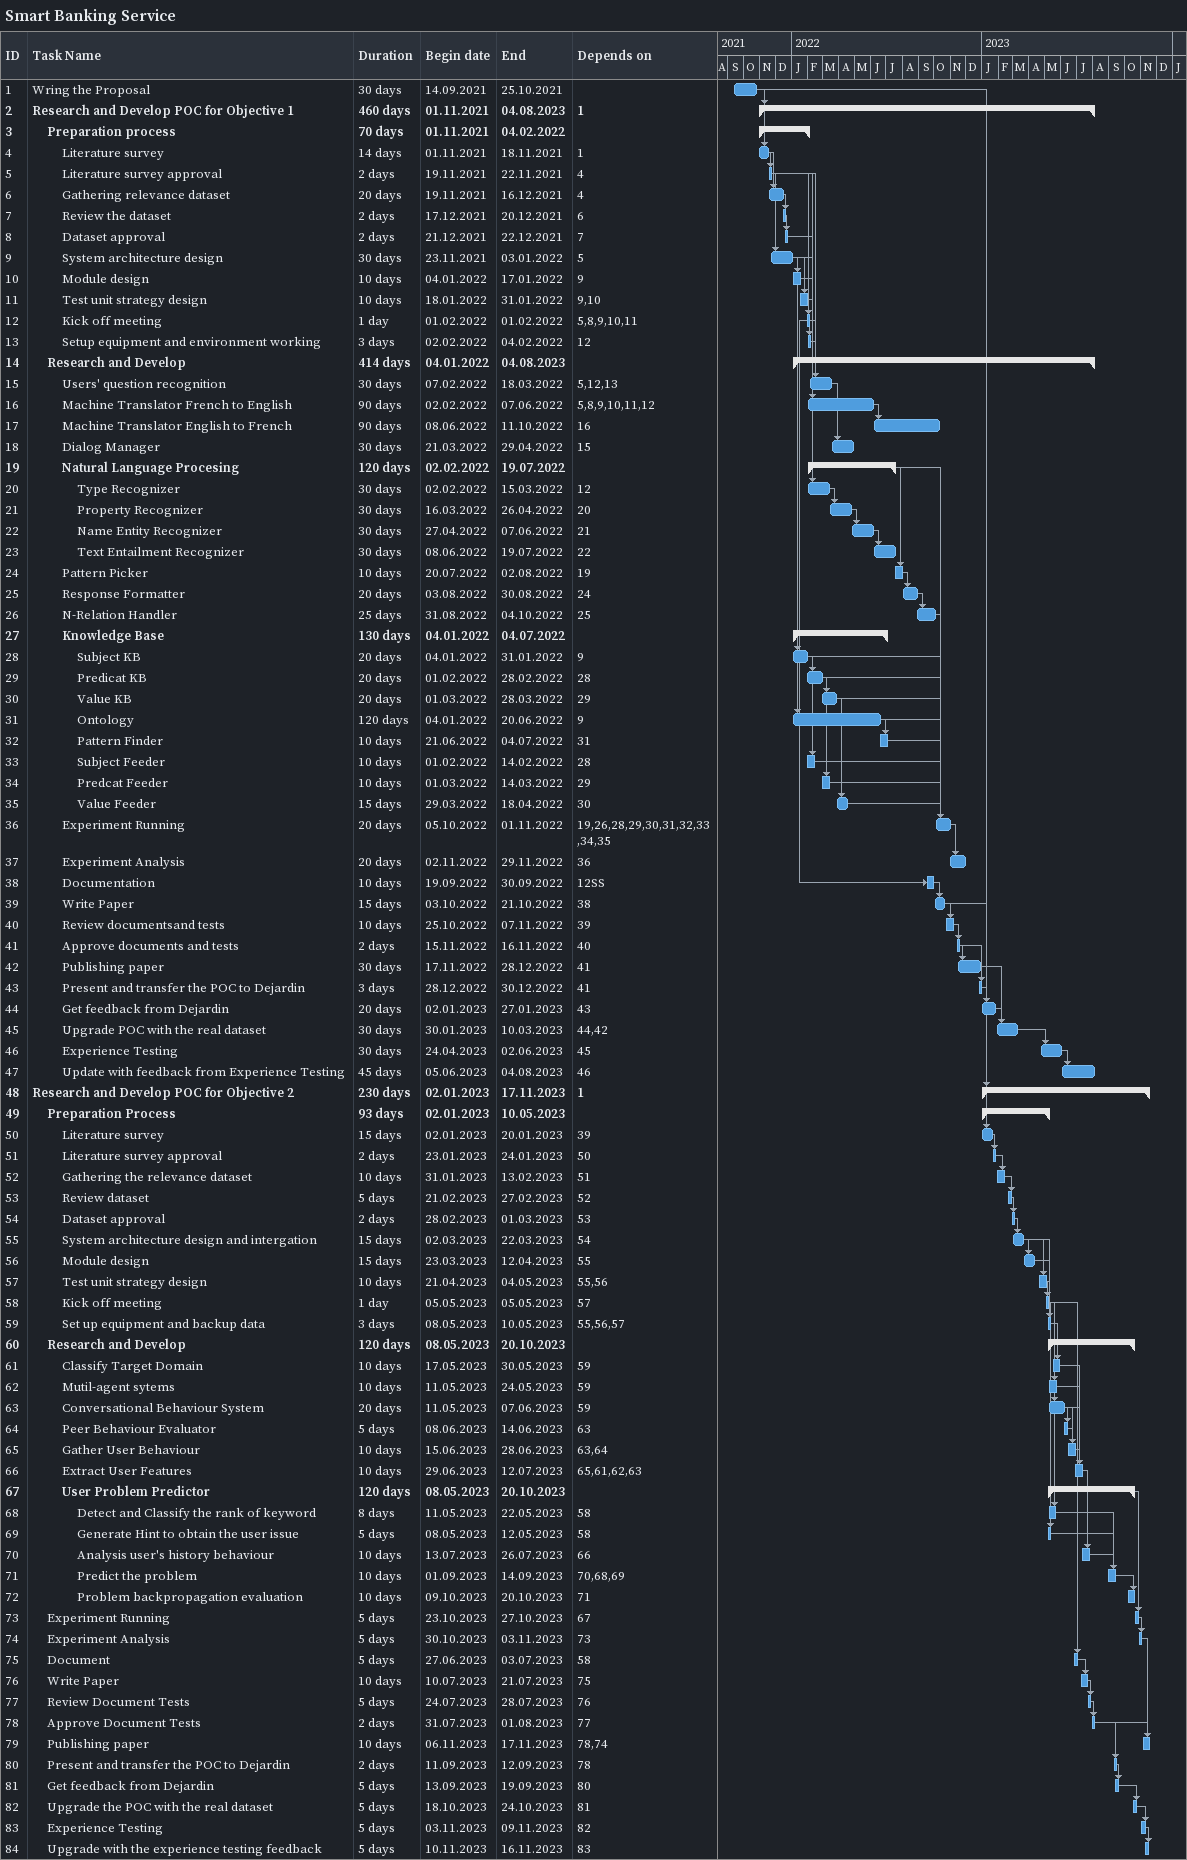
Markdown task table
Smart Banking Service

| ID | Level | Task | Duration | Start | Finish | Predecessors |
|---|---|---|---|---|---|---|
| 1 | 1 | Wring the Proposal | 30d | 2021-09-14 | 2021-10-25 |  |
| 2 | 1 | **Research and Develop POC for Objective 1** | 460d | 2021-11-01 | 2023-08-04 | 1 |
| 3 | 2 | **Preparation process** | 70d | 2021-11-01 | 2022-02-04 |  |
| 4 | 3 | Literature survey | 14d | 2021-11-01 | 2021-11-18 | 1 |
| 5 | 3 | Literature survey approval | 2d | 2021-11-19 | 2021-11-22 | 4 |
| 6 | 3 | Gathering relevance dataset | 20d | 2021-11-19 | 2021-12-16 | 4 |
| 7 | 3 | Review the dataset | 2d | 2021-12-17 | 2021-12-20 | 6 |
| 8 | 3 | Dataset approval | 2d | 2021-12-21 | 2021-12-22 | 7 |
| 9 | 3 | System architecture design | 30d | 2021-11-23 | 2022-01-03 | 5 |
| 10 | 3 | Module design | 10d | 2022-01-04 | 2022-01-17 | 9 |
| 11 | 3 | Test unit strategy design | 10d | 2022-01-18 | 2022-01-31 | 9, 10 |
| 12 | 3 | Kick off meeting | 1d | 2022-02-01 | 2022-02-01 | 5, 8, 9, 10, 11 |
| 13 | 3 | Setup equipment and environment working | 3d | 2022-02-02 | 2022-02-04 | 12 |
| 14 | 2 | **Research and Develop** | 414d | 2022-01-04 | 2023-08-04 |  |
| 15 | 3 | Users' question recognition | 30d | 2022-02-07 | 2022-03-18 | 5, 12, 13 |
| 16 | 3 | Machine Translator French to English | 90d | 2022-02-02 | 2022-06-07 | 5, 8, 9, 10, 11, 12 |
| 17 | 3 | Machine Translator English to French | 90d | 2022-06-08 | 2022-10-11 | 16 |
| 18 | 3 | Dialog Manager | 30d | 2022-03-21 | 2022-04-29 | 15 |
| 19 | 3 | **Natural Language Procesing** | 120d | 2022-02-02 | 2022-07-19 |  |
| 20 | 4 | Type Recognizer | 30d | 2022-02-02 | 2022-03-15 | 12 |
| 21 | 4 | Property Recognizer | 30d | 2022-03-16 | 2022-04-26 | 20 |
| 22 | 4 | Name Entity Recognizer | 30d | 2022-04-27 | 2022-06-07 | 21 |
| 23 | 4 | Text Entailment Recognizer | 30d | 2022-06-08 | 2022-07-19 | 22 |
| 24 | 3 | Pattern Picker | 10d | 2022-07-20 | 2022-08-02 | 19 |
| 25 | 3 | Response Formatter | 20d | 2022-08-03 | 2022-08-30 | 24 |
| 26 | 3 | N-Relation Handler | 25d | 2022-08-31 | 2022-10-04 | 25 |
| 27 | 3 | **Knowledge Base** | 130d | 2022-01-04 | 2022-07-04 |  |
| 28 | 4 | Subject KB | 20d | 2022-01-04 | 2022-01-31 | 9 |
| 29 | 4 | Predicat KB | 20d | 2022-02-01 | 2022-02-28 | 28 |
| 30 | 4 | Value KB | 20d | 2022-03-01 | 2022-03-28 | 29 |
| 31 | 4 | Ontology | 120d | 2022-01-04 | 2022-06-20 | 9 |
| 32 | 4 | Pattern Finder | 10d | 2022-06-21 | 2022-07-04 | 31 |
| 33 | 4 | Subject Feeder | 10d | 2022-02-01 | 2022-02-14 | 28 |
| 34 | 4 | Predcat Feeder | 10d | 2022-03-01 | 2022-03-14 | 29 |
| 35 | 4 | Value Feeder | 15d | 2022-03-29 | 2022-04-18 | 30 |
| 36 | 3 | Experiment Running | 20d | 2022-10-05 | 2022-11-01 | 19, 26, 28, 29, 30, 31, 32, 33, 34, 35 |
| 37 | 3 | Experiment Analysis | 20d | 2022-11-02 | 2022-11-29 | 36 |
| 38 | 3 | Documentation | 10d | 2022-09-19 | 2022-09-30 | 12SS |
| 39 | 3 | Write Paper | 15d | 2022-10-03 | 2022-10-21 | 38 |
| 40 | 3 | Review documentsand tests | 10d | 2022-10-25 | 2022-11-07 | 39 |
| 41 | 3 | Approve documents and tests | 2d | 2022-11-15 | 2022-11-16 | 40 |
| 42 | 3 | Publishing paper | 30d | 2022-11-17 | 2022-12-28 | 41 |
| 43 | 3 | Present and transfer the POC to Dejardin | 3d | 2022-12-28 | 2022-12-30 | 41 |
| 44 | 3 | Get feedback from Dejardin | 20d | 2023-01-02 | 2023-01-27 | 43 |
| 45 | 3 | Upgrade POC with the real dataset | 30d | 2023-01-30 | 2023-03-10 | 44, 42 |
| 46 | 3 | Experience Testing | 30d | 2023-04-24 | 2023-06-02 | 45 |
| 47 | 3 | Update with feedback from Experience Testing | 45d | 2023-06-05 | 2023-08-04 | 46 |
| 48 | 1 | **Research and Develop POC for Objective 2** | 230d | 2023-01-02 | 2023-11-17 | 1 |
| 49 | 2 | **Preparation Process** | 93d | 2023-01-02 | 2023-05-10 |  |
| 50 | 3 | Literature survey | 15d | 2023-01-02 | 2023-01-20 | 39 |
| 51 | 3 | Literature survey approval | 2d | 2023-01-23 | 2023-01-24 | 50 |
| 52 | 3 | Gathering the relevance dataset | 10d | 2023-01-31 | 2023-02-13 | 51 |
| 53 | 3 | Review dataset | 5d | 2023-02-21 | 2023-02-27 | 52 |
| 54 | 3 | Dataset approval | 2d | 2023-02-28 | 2023-03-01 | 53 |
| 55 | 3 | System architecture design and intergation | 15d | 2023-03-02 | 2023-03-22 | 54 |
| 56 | 3 | Module design | 15d | 2023-03-23 | 2023-04-12 | 55 |
| 57 | 3 | Test unit strategy design | 10d | 2023-04-21 | 2023-05-04 | 55, 56 |
| 58 | 3 | Kick off meeting | 1d | 2023-05-05 | 2023-05-05 | 57 |
| 59 | 3 | Set up equipment and backup data | 3d | 2023-05-08 | 2023-05-10 | 55, 56, 57 |
| 60 | 2 | **Research and Develop** | 120d | 2023-05-08 | 2023-10-20 |  |
| 61 | 3 | Classify Target Domain | 10d | 2023-05-17 | 2023-05-30 | 59 |
| 62 | 3 | Mutil-agent sytems | 10d | 2023-05-11 | 2023-05-24 | 59 |
| 63 | 3 | Conversational Behaviour System | 20d | 2023-05-11 | 2023-06-07 | 59 |
| 64 | 3 | Peer Behaviour Evaluator | 5d | 2023-06-08 | 2023-06-14 | 63 |
| 65 | 3 | Gather User Behaviour | 10d | 2023-06-15 | 2023-06-28 | 63, 64 |
| 66 | 3 | Extract User Features | 10d | 2023-06-29 | 2023-07-12 | 65, 61, 62, 63 |
| 67 | 3 | **User Problem Predictor** | 120d | 2023-05-08 | 2023-10-20 |  |
| 68 | 4 | Detect and Classify the rank of keyword | 8d | 2023-05-11 | 2023-05-22 | 58 |
| 69 | 4 | Generate Hint to obtain the user issue | 5d | 2023-05-08 | 2023-05-12 | 58 |
| 70 | 4 | Analysis user's history behaviour | 10d | 2023-07-13 | 2023-07-26 | 66 |
| 71 | 4 | Predict the problem | 10d | 2023-09-01 | 2023-09-14 | 70, 68, 69 |
| 72 | 4 | Problem backpropagation evaluation | 10d | 2023-10-09 | 2023-10-20 | 71 |
| 73 | 2 | Experiment Running | 5d | 2023-10-23 | 2023-10-27 | 67 |
| 74 | 2 | Experiment Analysis | 5d | 2023-10-30 | 2023-11-03 | 73 |
| 75 | 2 | Document | 5d | 2023-06-27 | 2023-07-03 | 58 |
| 76 | 2 | Write Paper | 10d | 2023-07-10 | 2023-07-21 | 75 |
| 77 | 2 | Review Document Tests | 5d | 2023-07-24 | 2023-07-28 | 76 |
| 78 | 2 | Approve Document Tests | 2d | 2023-07-31 | 2023-08-01 | 77 |
| 79 | 2 | Publishing paper | 10d | 2023-11-06 | 2023-11-17 | 78, 74 |
| 80 | 2 | Present and transfer the POC to Dejardin | 2d | 2023-09-11 | 2023-09-12 | 78 |
| 81 | 2 | Get feedback from Dejardin | 5d | 2023-09-13 | 2023-09-19 | 80 |
| 82 | 2 | Upgrade the POC with the real dataset | 5d | 2023-10-18 | 2023-10-24 | 81 |
| 83 | 2 | Experience Testing | 5d | 2023-11-03 | 2023-11-09 | 82 |
| 84 | 2 | Upgrade with the experience testing feedback | 5d | 2023-11-10 | 2023-11-16 | 83 |
